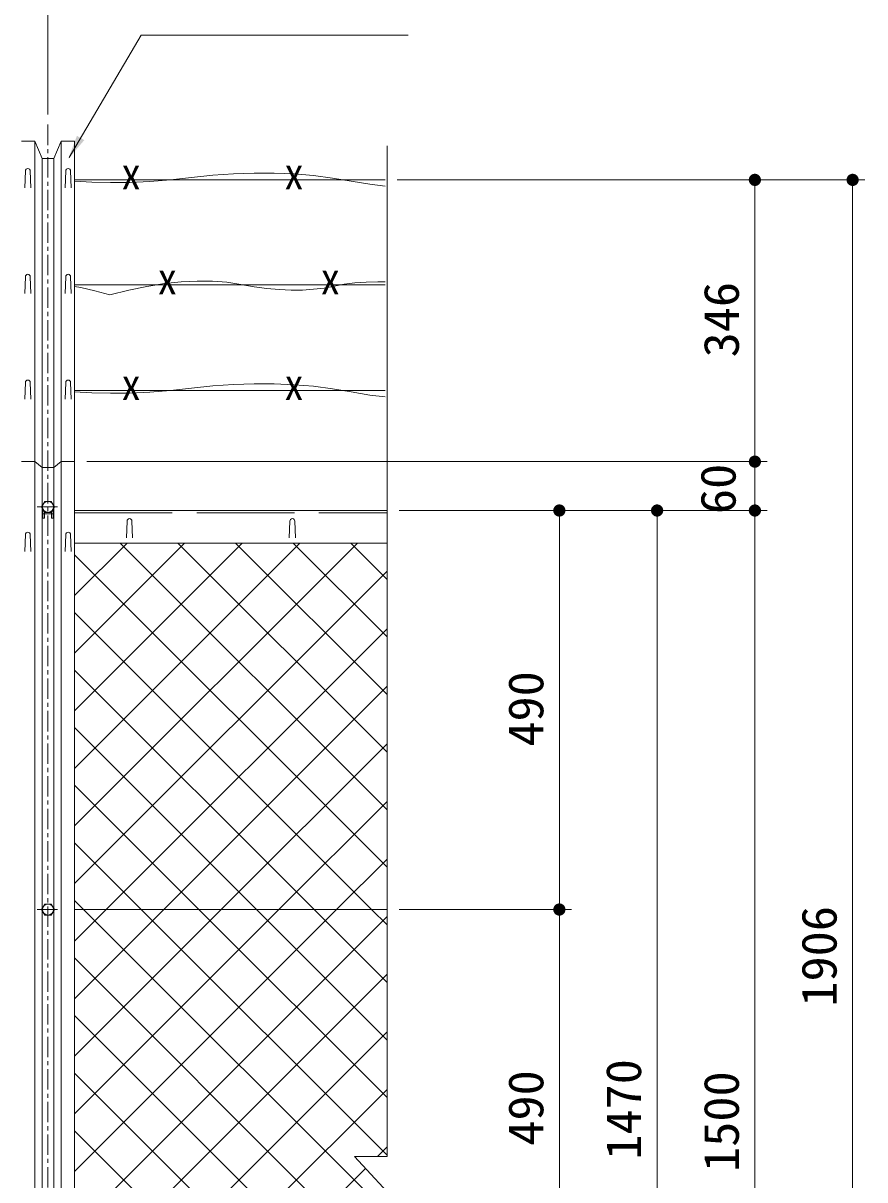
# Model space of a CAD drawing. Units: millimetres at full size. Extents: x -4455 to 4455, y -3150 to 3150.
# Drawn here: x -1538 to -505, y 315 to 1735 of the extents above; entities that cross this region are included whole.
import ezdxf
from ezdxf.enums import TextEntityAlignment as Align

# ---------------------------------------------------------------- set-up
doc = ezdxf.new("R2010")
doc.units = ezdxf.units.MM
doc.header["$LTSCALE"] = 20
doc.linetypes.add('DASHED', pattern=[7.5, 6, -1.5])
doc.linetypes.add('USER1', pattern=[2, 1.25, -0.25, 0.25, -0.25])
for name, color, linetype, lineweight in [('0-1_SUNPOU', 1, 'Continuous', 18), ('0-2_6文字', 3, 'Continuous', 18), ('0-4_1部材', 3, 'Continuous', 18), ('0-5_8部品', 7, 'Continuous', 18), ('0-8_中心線', 1, 'USER1', 18), ('0-9_5寸法', 1, 'Continuous', 18), ('0-A_2網', 4, 'Continuous', 18)]:
    doc.layers.add(name, color=color, linetype=linetype, lineweight=lineweight)
doc.styles.add('ＭＳ ゴシック', font='')
doc.styles.get('ＭＳ ゴシック').set_extended_font_data('MS Gothic')

# ---------------------------------------------------------------- blocks, each defined once
blk = doc.blocks.new('M1')
at = {"layer": '0-1_SUNPOU'}
blk.add_line((-5, 0), (-38.58, 0), dxfattribs=at)
for points in [[(0, 0), (-5, 0), (-4.96, 0.63)], [(0, 0), (-4.96, -0.63), (-5, 0)], [(0, 0), (-4.96, 0.63), (-4.84, 1.24)], [(0, 0), (-4.84, -1.24), (-4.96, -0.63)], [(0, 0), (-4.84, 1.24), (-4.65, 1.84)], [(0, 0), (-4.65, -1.84), (-4.84, -1.24)], [(0, 0), (-4.65, 1.84), (-4.38, 2.41)], [(0, 0), (-4.38, -2.41), (-4.65, -1.84)], [(0, 0), (-4.38, 2.41), (-4.05, 2.94)], [(0, 0), (-4.05, -2.94), (-4.38, -2.41)], [(0, 0), (-4.05, 2.94), (-3.64, 3.42)], [(0, 0), (-3.64, -3.42), (-4.05, -2.94)], [(0, 0), (-3.64, 3.42), (-3.19, 3.85)], [(0, 0), (-3.19, -3.85), (-3.64, -3.42)], [(0, 0), (-3.19, 3.85), (-2.68, 4.22)], [(0, 0), (-2.68, -4.22), (-3.19, -3.85)], [(0, 0), (-2.68, 4.22), (-2.13, 4.52)], [(0, 0), (-2.13, -4.52), (-2.68, -4.22)], [(0, 0), (-2.13, 4.52), (-1.55, 4.76)], [(0, 0), (-1.55, -4.76), (-2.13, -4.52)], [(0, 0), (-1.55, 4.76), (-0.94, 4.91)], [(0, 0), (-0.94, -4.91), (-1.55, -4.76)], [(0, 0), (-0.94, 4.91), (-0.31, 4.99)], [(0, 0), (-0.31, -4.99), (-0.94, -4.91)], [(0, 0), (-0.31, 4.99), (0.31, 4.99)], [(0, 0), (0.31, -4.99), (-0.31, -4.99)], [(0, 0), (0.31, 4.99), (0.94, 4.91)], [(0, 0), (0.94, 4.91), (1.55, 4.76)], [(0, 0), (1.55, 4.76), (2.13, 4.52)], [(0, 0), (2.13, 4.52), (2.68, 4.22)], [(0, 0), (2.68, 4.22), (3.19, 3.85)], [(0, 0), (3.19, 3.85), (3.64, 3.42)], [(0, 0), (3.64, 3.42), (4.05, 2.94)], [(0, 0), (4.05, 2.94), (4.38, 2.41)], [(0, 0), (4.38, 2.41), (4.65, 1.84)], [(0, 0), (4.65, 1.84), (4.84, 1.24)], [(0, 0), (4.84, 1.24), (4.96, 0.63)], [(0, 0), (4.96, 0.63), (5, 0)], [(0, 0), (0.94, -4.91), (0.31, -4.99)], [(0, 0), (1.55, -4.76), (0.94, -4.91)], [(0, 0), (2.13, -4.52), (1.55, -4.76)], [(0, 0), (2.68, -4.22), (2.13, -4.52)], [(0, 0), (3.19, -3.85), (2.68, -4.22)], [(0, 0), (3.64, -3.42), (3.19, -3.85)], [(0, 0), (4.05, -2.94), (3.64, -3.42)], [(0, 0), (4.38, -2.41), (4.05, -2.94)], [(0, 0), (4.65, -1.84), (4.38, -2.41)], [(0, 0), (4.84, -1.24), (4.65, -1.84)], [(0, 0), (4.96, -0.63), (4.84, -1.24)], [(0, 0), (5, 0), (4.96, -0.63)]]:
    blk.add_solid(points, dxfattribs=at)

msp = doc.modelspace()

# ---------------------------------------------------------------- linework, layer by layer
at = {"layer": '0-2_6文字', "color": 7}
msp.add_lwpolyline([(-1065.65, 1720.21), (-1393.44, 1720.21), (-1481.82, 1569.93)], dxfattribs=at)
msp.add_solid([(-1482.84, 1568.2), (-1472.12, 1596.7), (-1463.14, 1591.42)], dxfattribs=at)
at = {"layer": '0-4_1部材'}
for p, q in [((-1523.65, 1590.28), (-1523.65, -618.43)), ((-1491.65, 1590.28), (-1491.65, -618.43)), ((-1514.65, 1568.57), (-1514.65, -618.43)), ((-1500.65, 1568.57), (-1500.65, -618.43)), ((-1536.14, 1533.01), (-1535.39, 1553.51)), ((-1528.64, 1533.01), (-1529.39, 1553.51)), ((-1486.66, 1533.01), (-1485.91, 1553.51)), ((-1479.16, 1533.01), (-1479.91, 1553.51)), ((-1536.14, 1403.1), (-1535.39, 1423.6)), ((-1528.64, 1403.1), (-1529.39, 1423.6)), ((-1486.66, 1403.1), (-1485.91, 1423.6)), ((-1479.16, 1403.1), (-1479.91, 1423.6)), ((-1536.14, 1273.2), (-1535.39, 1293.7)), ((-1528.64, 1273.2), (-1529.39, 1293.7)), ((-1486.66, 1273.2), (-1485.91, 1293.7)), ((-1479.16, 1273.2), (-1479.91, 1293.7)), ((-1411.4, 1103.07), (-1410.65, 1123.57)), ((-1403.9, 1103.07), (-1404.65, 1123.57)), ((-1211.4, 1103.07), (-1210.65, 1123.57)), ((-1203.9, 1103.07), (-1204.65, 1123.57))]:
    msp.add_line(p, q, dxfattribs=at)
at = {"layer": '0-4_1部材', "color": 7}
for p, q in [((-1491.65, 1590.28), (-1475.15, 1590.28)), ((-1475.15, 1590.28), (-1475.15, -618.43)), ((-1500.65, 1189.33), (-1491.65, 1196.57)), ((-1491.65, 1196.57), (-1475.15, 1196.57)), ((-1514.65, 1189.33), (-1500.65, 1189.33)), ((-1475.15, 1136.57), (-1091.49, 1136.57)), ((-1475.15, 1096.57), (-1091.49, 1096.57)), ((-1475.15, 646.57), (-1091.49, 646.57))]:
    msp.add_line(p, q, dxfattribs=at)
at = {"layer": '0-4_1部材', "color": 4}
for p, q in [((-1091.49, 1584.27), (-1091.49, 343.41)), ((-1131.49, 343.41), (-1051.49, 257.25)), ((-1091.49, 343.41), (-1131.49, 343.41))]:
    msp.add_line(p, q, dxfattribs=at)
at = {"layer": '0-4_1部材', "color": 1}
for p, q in [((-1475.15, 1542.57), (-1093.95, 1542.57)), ((-1475.15, 1413.72), (-1093.95, 1413.72)), ((-1475.15, 1283.81), (-1093.95, 1283.81))]:
    msp.add_line(p, q, dxfattribs=at)
at = {"layer": '0-4_1部材', "color": 1, "linetype": 'DASHED'}
msp.add_line((-1475.15, 1133.57), (-1091.49, 1133.57), dxfattribs=at)
at = {"layer": '0-4_1部材', "color": 7}
for points in [[(-1514.65, 1568.78), (-1523.65, 1590.28), (-1540.15, 1590.28)], [(-1514.65, 1568.78), (-1500.65, 1568.78), (-1491.65, 1590.28)], [(-1514.65, 1189.33), (-1523.65, 1196.57), (-1540.15, 1196.57)]]:
    msp.add_lwpolyline(points, dxfattribs=at)
at = {"layer": '0-4_1部材', "color": 1}
for points in [[(-1475.15, 1541.18), (-1454.03, 1539.81), (-1430.86, 1539.22), (-1407.01, 1539.49), (-1382.49, 1540.62), (-1357.28, 1542.61), (-1331.41, 1545.45), (-1305.4, 1548.25), (-1279.83, 1550.08), (-1254.68, 1550.96), (-1229.95, 1550.88), (-1205.66, 1549.84), (-1181.79, 1547.84), (-1158.34, 1544.88), (-1135.33, 1540.97), (-1112.75, 1537.15), (-1093.95, 1534.88)], [(-1431.83, 1401.34), (-1450.18, 1406.36), (-1467.16, 1410.31), (-1475.15, 1411.8)], [(-1093.95, 1417.28), (-1102.78, 1417.47), (-1117.2, 1417.14), (-1130.95, 1416.13), (-1144.03, 1414.45), (-1156.44, 1412.1), (-1168.79, 1409.78), (-1181.7, 1408.19), (-1195.17, 1407.35), (-1209.2, 1407.24), (-1223.8, 1407.87), (-1238.95, 1409.23), (-1254.67, 1411.34), (-1270.94, 1414.18), (-1287.94, 1416.78), (-1305.83, 1418.19), (-1324.61, 1418.39), (-1344.28, 1417.39), (-1364.83, 1415.18), (-1386.28, 1411.77), (-1408.61, 1407.16), (-1431.83, 1401.34)], [(-1475.15, 1282.42), (-1454.03, 1281.06), (-1430.86, 1280.47), (-1407.01, 1280.74), (-1382.49, 1281.86), (-1357.28, 1283.85), (-1331.41, 1286.7), (-1305.4, 1289.49), (-1279.83, 1291.33), (-1254.68, 1292.2), (-1229.95, 1292.12), (-1205.66, 1291.08), (-1181.79, 1289.09), (-1158.34, 1286.13), (-1135.33, 1282.21), (-1112.75, 1278.39), (-1093.95, 1276.12)]]:
    msp.add_lwpolyline(points, dxfattribs=at)
at = {"layer": '0-4_1部材'}
for centre in [(-1532.39, 1553.51), (-1482.91, 1553.51), (-1532.39, 1423.6), (-1482.91, 1423.6), (-1532.39, 1293.7), (-1482.91, 1293.7), (-1407.65, 1123.57), (-1207.65, 1123.57)]:
    msp.add_arc(centre, 3, 0, 180, dxfattribs=at)
at = {"layer": '0-5_8部品', "color": 1, "linetype": 'USER1'}
for p, q in [((-1521.08, 1141.02), (-1494.2, 1141.02)), ((-1521.08, 646.57), (-1494.2, 646.57))]:
    msp.add_line(p, q, dxfattribs=at)
at = {"layer": '0-5_8部品'}
for p, q in [((-1513.9, 1138.26), (-1513.9, 1127.34)), ((-1513.08, 1136.84), (-1513.9, 1136.84)), ((-1502.23, 1136.84), (-1501.4, 1136.84)), ((-1501.4, 1138.26), (-1501.4, 1127.34)), ((-1511.9, 1132.34), (-1513.9, 1132.34)), ((-1511.9, 1132.57), (-1503.4, 1132.57)), ((-1503.4, 1134.8), (-1503.4, 1127.34)), ((-1503.4, 1132.34), (-1501.4, 1132.34)), ((-1503.4, 1127.34), (-1501.4, 1127.34)), ((-1536.17, 1086.41), (-1535.42, 1106.91)), ((-1528.67, 1086.41), (-1529.42, 1106.91)), ((-1486.63, 1086.41), (-1485.88, 1106.91)), ((-1479.13, 1086.41), (-1479.88, 1106.91))]:
    msp.add_line(p, q, dxfattribs=at)
at = {"layer": '0-5_8部品', "color": 3}
for points in [[(-1499.81, 1141.02), (-1503.73, 1147.81), (-1511.57, 1147.81), (-1515.49, 1141.02), (-1511.57, 1134.23), (-1503.73, 1134.23)], [(-1499.81, 646.57), (-1503.73, 653.36), (-1511.57, 653.36), (-1515.49, 646.57), (-1511.57, 639.78), (-1503.73, 639.78)]]:
    msp.add_lwpolyline(points, close=True, dxfattribs=at)
at = {"layer": '0-5_8部品'}
msp.add_lwpolyline([(-1511.9, 1134.8), (-1511.9, 1127.34), (-1513.9, 1127.34)], dxfattribs=at)
at = {"layer": '0-5_8部品', "color": 3}
for centre in [(-1507.65, 1141.02), (-1507.65, 646.57)]:
    msp.add_circle(centre, 6.8, dxfattribs=at)
at = {"layer": '0-5_8部品'}
for centre in [(-1532.42, 1106.91), (-1482.88, 1106.91)]:
    msp.add_arc(centre, 3, 0, 180, dxfattribs=at)
at = {"layer": '0-8_中心線'}
msp.add_line((-1507.65, 1610.38), (-1507.65, -641.27), dxfattribs=at)
at = {"layer": '0-9_5寸法'}
for p, q in [((-1507.65, 1622.9), (-1507.65, 1957.45)), ((-1078.95, 1542.57), (-504.92, 1542.57)), ((-1076.49, 1542.57), (-624.92, 1542.57)), ((-639.92, 1196.57), (-639.92, 1542.57)), ((-519.92, 1542.57), (-519.92, -363.43)), ((-639.92, 1226.57), (-639.92, 1256.57)), ((-1460.15, 1196.57), (-624.92, 1196.57)), ((-1460.15, 1196.57), (-624.92, 1196.57)), ((-639.92, 1136.57), (-639.92, 1196.57)), ((-1076.49, 1136.57), (-624.92, 1136.57)), ((-1076.49, 1136.57), (-864.92, 1136.57)), ((-1076.49, 1136.57), (-624.92, 1136.57)), ((-1076.49, 1136.57), (-744.92, 1136.57)), ((-1076.49, 1136.57), (-864.92, 1136.57)), ((-1076.49, 1136.57), (-624.92, 1136.57)), ((-879.92, 646.57), (-879.92, 1136.57)), ((-759.92, -333.43), (-759.92, 1136.57)), ((-639.92, 1136.57), (-639.92, -363.43)), ((-639.92, 1106.57), (-639.92, 1076.57)), ((-1076.49, 646.57), (-864.92, 646.57)), ((-1076.49, 646.57), (-864.92, 646.57)), ((-879.92, 156.57), (-879.92, 646.57))]:
    msp.add_line(p, q, dxfattribs=at)
at = {"layer": '0-A_2網'}
for p, q in [((-1475.15, 1032.06), (-1410.64, 1096.57)), ((-1475.15, 961.34), (-1339.93, 1096.57)), ((-1475.15, 890.63), (-1269.22, 1096.57)), ((-1475.15, 819.92), (-1198.51, 1096.57)), ((-1475.15, 749.21), (-1127.8, 1096.57)), ((-1091.49, 769.13), (-1418.92, 1096.57)), ((-1091.49, 839.84), (-1348.21, 1096.57)), ((-1091.49, 910.55), (-1277.5, 1096.57)), ((-1091.49, 981.26), (-1206.79, 1096.57)), ((-1091.49, 1051.98), (-1136.08, 1096.57)), ((-1091.49, 698.42), (-1475.15, 1082.09)), ((-1475.15, 678.5), (-1091.49, 1062.17)), ((-1110.34, 646.57), (-1475.15, 1011.38)), ((-1436.38, 646.57), (-1091.49, 991.46)), ((-1181.05, 646.57), (-1475.15, 940.67)), ((-1365.66, 646.57), (-1091.49, 920.75)), ((-1251.76, 646.57), (-1475.15, 869.95)), ((-1294.95, 646.57), (-1091.49, 850.03)), ((-1322.48, 646.57), (-1475.15, 799.24)), ((-1224.24, 646.57), (-1091.49, 779.32)), ((-1153.53, 646.57), (-1091.49, 708.61)), ((-1475.15, 607.79), (-1436.38, 646.57)), ((-1475.15, 537.08), (-1365.66, 646.57)), ((-1475.15, 466.37), (-1294.95, 646.57)), ((-1475.15, 395.66), (-1224.24, 646.57)), ((-1475.15, 324.95), (-1153.53, 646.57)), ((-1091.49, 415.58), (-1322.48, 646.57)), ((-1091.49, 486.29), (-1251.76, 646.57)), ((-1091.49, 557), (-1181.05, 646.57)), ((-1091.49, 627.71), (-1110.34, 646.57)), ((-1475.15, 254.24), (-1091.49, 637.9)), ((-1091.49, 203.45), (-1475.15, 587.11)), ((-1475.15, 183.53), (-1091.49, 567.19)), ((-1115.32, 156.57), (-1475.15, 516.4)), ((-1431.4, 156.57), (-1091.49, 496.48)), ((-1186.03, 156.57), (-1475.15, 445.69)), ((-1360.69, 156.57), (-1091.49, 425.77)), ((-1256.74, 156.57), (-1475.15, 374.98)), ((-1103.13, 343.41), (-1091.49, 355.06))]:
    msp.add_line(p, q, dxfattribs=at)
for points in [[(-1091.49, 344.87), (-1393.19, 646.57), (-1475.15, 728.53)], [(-1074.58, 257.25), (-1463.9, 646.57), (-1475.15, 657.82)], [(-1475.15, -28.61), (-1289.98, 156.57), (-1117.84, 328.71)]]:
    msp.add_lwpolyline(points, dxfattribs=at)

# ---------------------------------------------------------------- block references
at = {"layer": '0-9_5寸法', "xscale": 1.5, "yscale": 1.5}
for p, rotation in [((-639.92, 1542.57), 90), ((-519.92, 1542.57), 90), ((-639.92, 1196.57), 270), ((-639.92, 1196.57), 270), ((-879.92, 1136.57), 90), ((-759.92, 1136.57), 90), ((-639.92, 1136.57), 90), ((-639.92, 1136.57), 90), ((-879.92, 646.57), 270), ((-879.92, 646.57), 90)]:
    msp.add_blockref('M1', p, dxfattribs=dict(at, rotation=rotation))

# ---------------------------------------------------------------- texts
at = {"layer": '0-4_1部材', "color": 1, "style": 'ＭＳ ゴシック', "width": 1.2}
for p in [(-1417.48, 1522.29), (-1217.48, 1522.29), (-1372.96, 1393.44), (-1172.96, 1393.44), (-1417.48, 1263.54), (-1217.48, 1263.54)]:
    msp.add_text('X', height=28.89, dxfattribs=at).set_placement(p, align=Align.BOTTOM_LEFT)
at = {"layer": '0-9_5寸法', "color": 3, "style": 'ＭＳ ゴシック', "width": 1.05}
for s, p in [('346', (-646.59, 1324.57)), ('60', (-650.55, 1132.2)), ('490', (-886.59, 846.57)), ('1906', (-526.59, 527.32)), ('1470', (-766.59, 339.32)), ('490', (-886.59, 356.57)), ('1500', (-646.59, 324.32))]:
    msp.add_text(s, height=43.26, rotation=90, dxfattribs=at).set_placement(p, align=Align.BOTTOM_LEFT)

doc.saveas('drawing.dxf')
